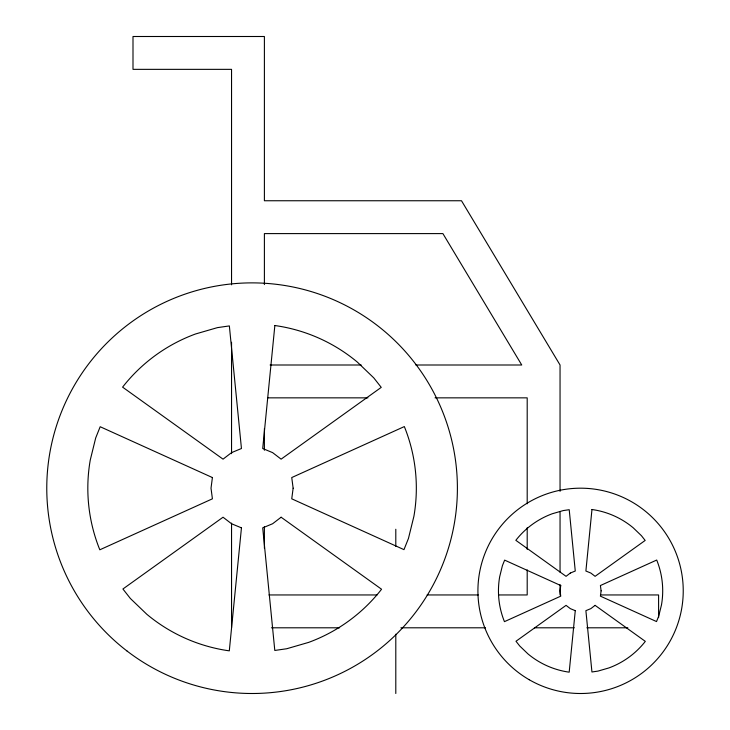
<?xml version="1.0" encoding="UTF-8"?>
<svg xmlns="http://www.w3.org/2000/svg" width="730" height="730" viewBox="0 0 730 730"><rect width="100%" height="100%" fill="white"/><g stroke="black" fill="none" stroke-linecap="round" stroke-linejoin="round"><path stroke-width="1.09" d="M270.091 365L361.186 365M415.845 365L521.74 365L442.9 233.6L264.397 233.6L264.397 284.572M267.81 397.85L367.92 397.85M435.043 397.85L527.197 397.85L527.197 503.81M268.95 594.95L377.027 594.95M427.087 594.95L478.278 594.95M498.754 594.95L527.197 594.95L527.197 569.884M600.827 594.95L658.597 594.95L658.597 617.607M271.405 627.8L339.587 627.8M400.916 627.8L485.496 627.8M534.415 627.8L574.327 627.8M586.82 627.8L627.846 627.8M560.047 491.363L560.047 365L461.497 200.75L264.397 200.75L264.397 36.5L132.997 36.5L132.997 69.35L231.547 69.35L231.547 284.837M560.047 511.785L560.047 572.183M560.047 584.693L560.047 594.95M527.197 527.735L527.197 549.38M395.797 529.25L395.797 546.359M395.797 634.188L395.797 693.5M264.397 428.61L264.397 450.255M264.397 526.595L264.397 548.239M231.547 342.26L231.547 453.677M231.547 523.118L231.547 627.8M241.448 527.854L229.302 650.85A164.25 164.25 0 0 1 146.83 614.286L130.369 598.481L122.914 589L223.042 517.223L231.547 523.748L241.448 527.854M274.854 325.525L262.709 448.521L272.609 452.627L281.114 459.152L381.243 387.374L373.787 377.894L357.326 362.089A164.25 164.25 0 0 0 274.854 325.525M575.267 610.672L569.19 672.175A82.125 82.125 0 0 1 527.954 653.898L519.723 645.986L515.991 641.25L566.06 605.362L570.312 608.628L575.267 610.672M591.966 509.513L585.889 571.015L590.844 573.059L595.096 576.326L645.165 540.437L641.433 535.701L633.202 527.79A82.125 82.125 0 0 0 591.966 509.513M212.412 477.557L211.016 488.188L212.412 498.818L99.818 549.799A164.25 164.25 0 0 1 90.246 460.092L95.703 437.927L100.183 426.731L212.412 477.557M293.141 488.188L291.745 498.818L403.973 549.644L408.453 538.448L413.91 516.283A164.25 164.25 0 0 0 404.338 426.576L291.745 477.557L293.141 488.188M560.75 585.533L560.047 590.844L560.75 596.154L504.448 621.65A82.125 82.125 0 0 1 499.667 576.8L502.395 565.714L504.631 560.12L560.75 585.533M601.109 590.844L600.407 596.154L656.525 621.568L658.761 615.974L661.489 604.887A82.125 82.125 0 0 0 656.708 560.038L600.407 585.533L601.109 590.844M231.547 452.627L223.042 459.152L122.594 387.137A164.25 164.25 0 0 1 195.494 333.993L217.421 327.633L229.357 325.918L241.448 448.521L231.547 452.627M281.114 517.223L272.609 523.748L262.709 527.854L274.799 650.457L286.735 648.742L308.662 642.382A164.25 164.25 0 0 0 381.562 589.238L281.114 517.223M570.312 573.059L566.06 576.326L515.836 540.319A82.125 82.125 0 0 1 552.282 513.747L563.25 510.571L569.217 509.704L575.267 571.015L570.312 573.059M595.096 605.362L590.844 608.628L585.889 610.672L591.939 671.983L597.906 671.116L608.875 667.941A82.125 82.125 0 0 0 645.32 641.369L595.096 605.362M127.093 651.069A205.312 205.312 0 0 0 455.639 514.988A205.312 205.312 0 0 0 173.512 298.506A205.312 205.312 0 0 0 127.093 651.069M529.25 679.749A102.656 102.656 0 0 0 683.234 590.844A102.656 102.656 0 0 0 529.25 501.939A102.656 102.656 0 0 0 529.25 679.749"/></g></svg>
